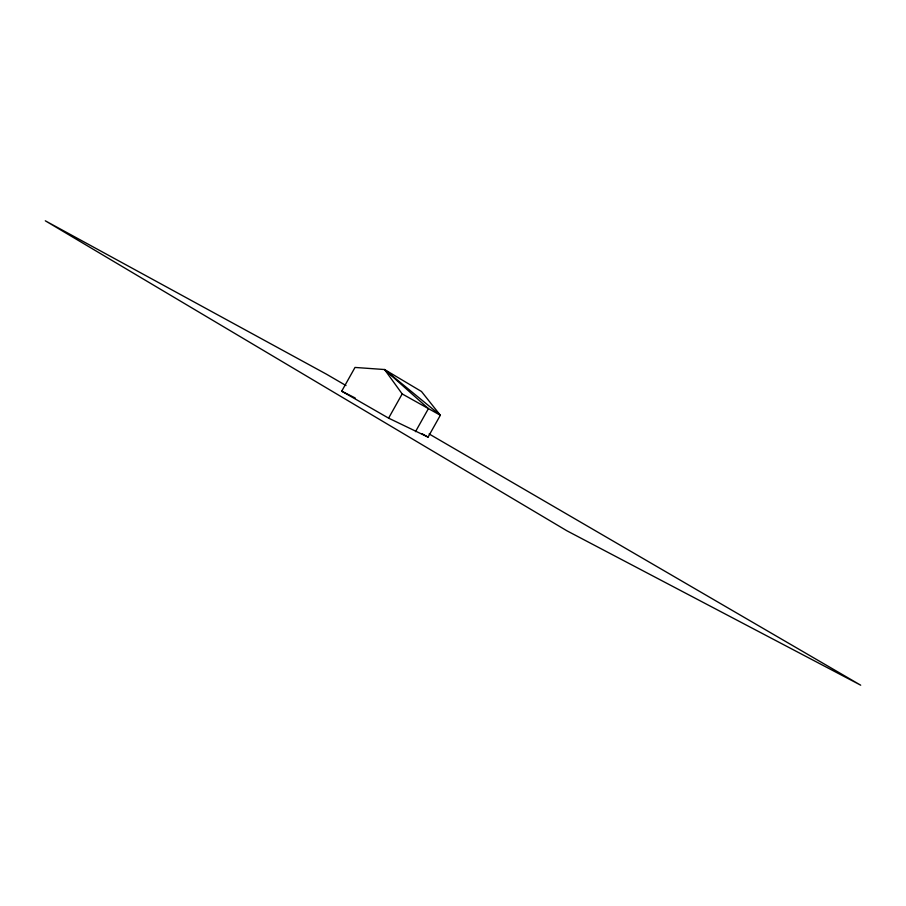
<?xml version="1.0" encoding="UTF-8"?>
<svg xmlns="http://www.w3.org/2000/svg" width="906" height="906" viewBox="0 0 906 906"><rect width="100%" height="100%" fill="white"/><g stroke="black" fill="none" stroke-linecap="round" stroke-linejoin="round"><path stroke-width="1.36" d="M341.698 391.188L355.016 367.44L384.552 369.535L421.483 391.494L440.339 415.254L428.062 437.122L388.595 418.142L341.698 391.188L355.186 397.983M388.595 418.142L402.185 393.929L384.552 369.535L440.339 415.254L402.185 393.929M415.492 431.675L428.425 408.617L384.552 369.535M421.97 433.68L428.062 437.122M345.99 385.548L326.42 374.167L45.3 220.804L566.907 530.791L860.7 685.196L429.127 433.951"/></g></svg>
